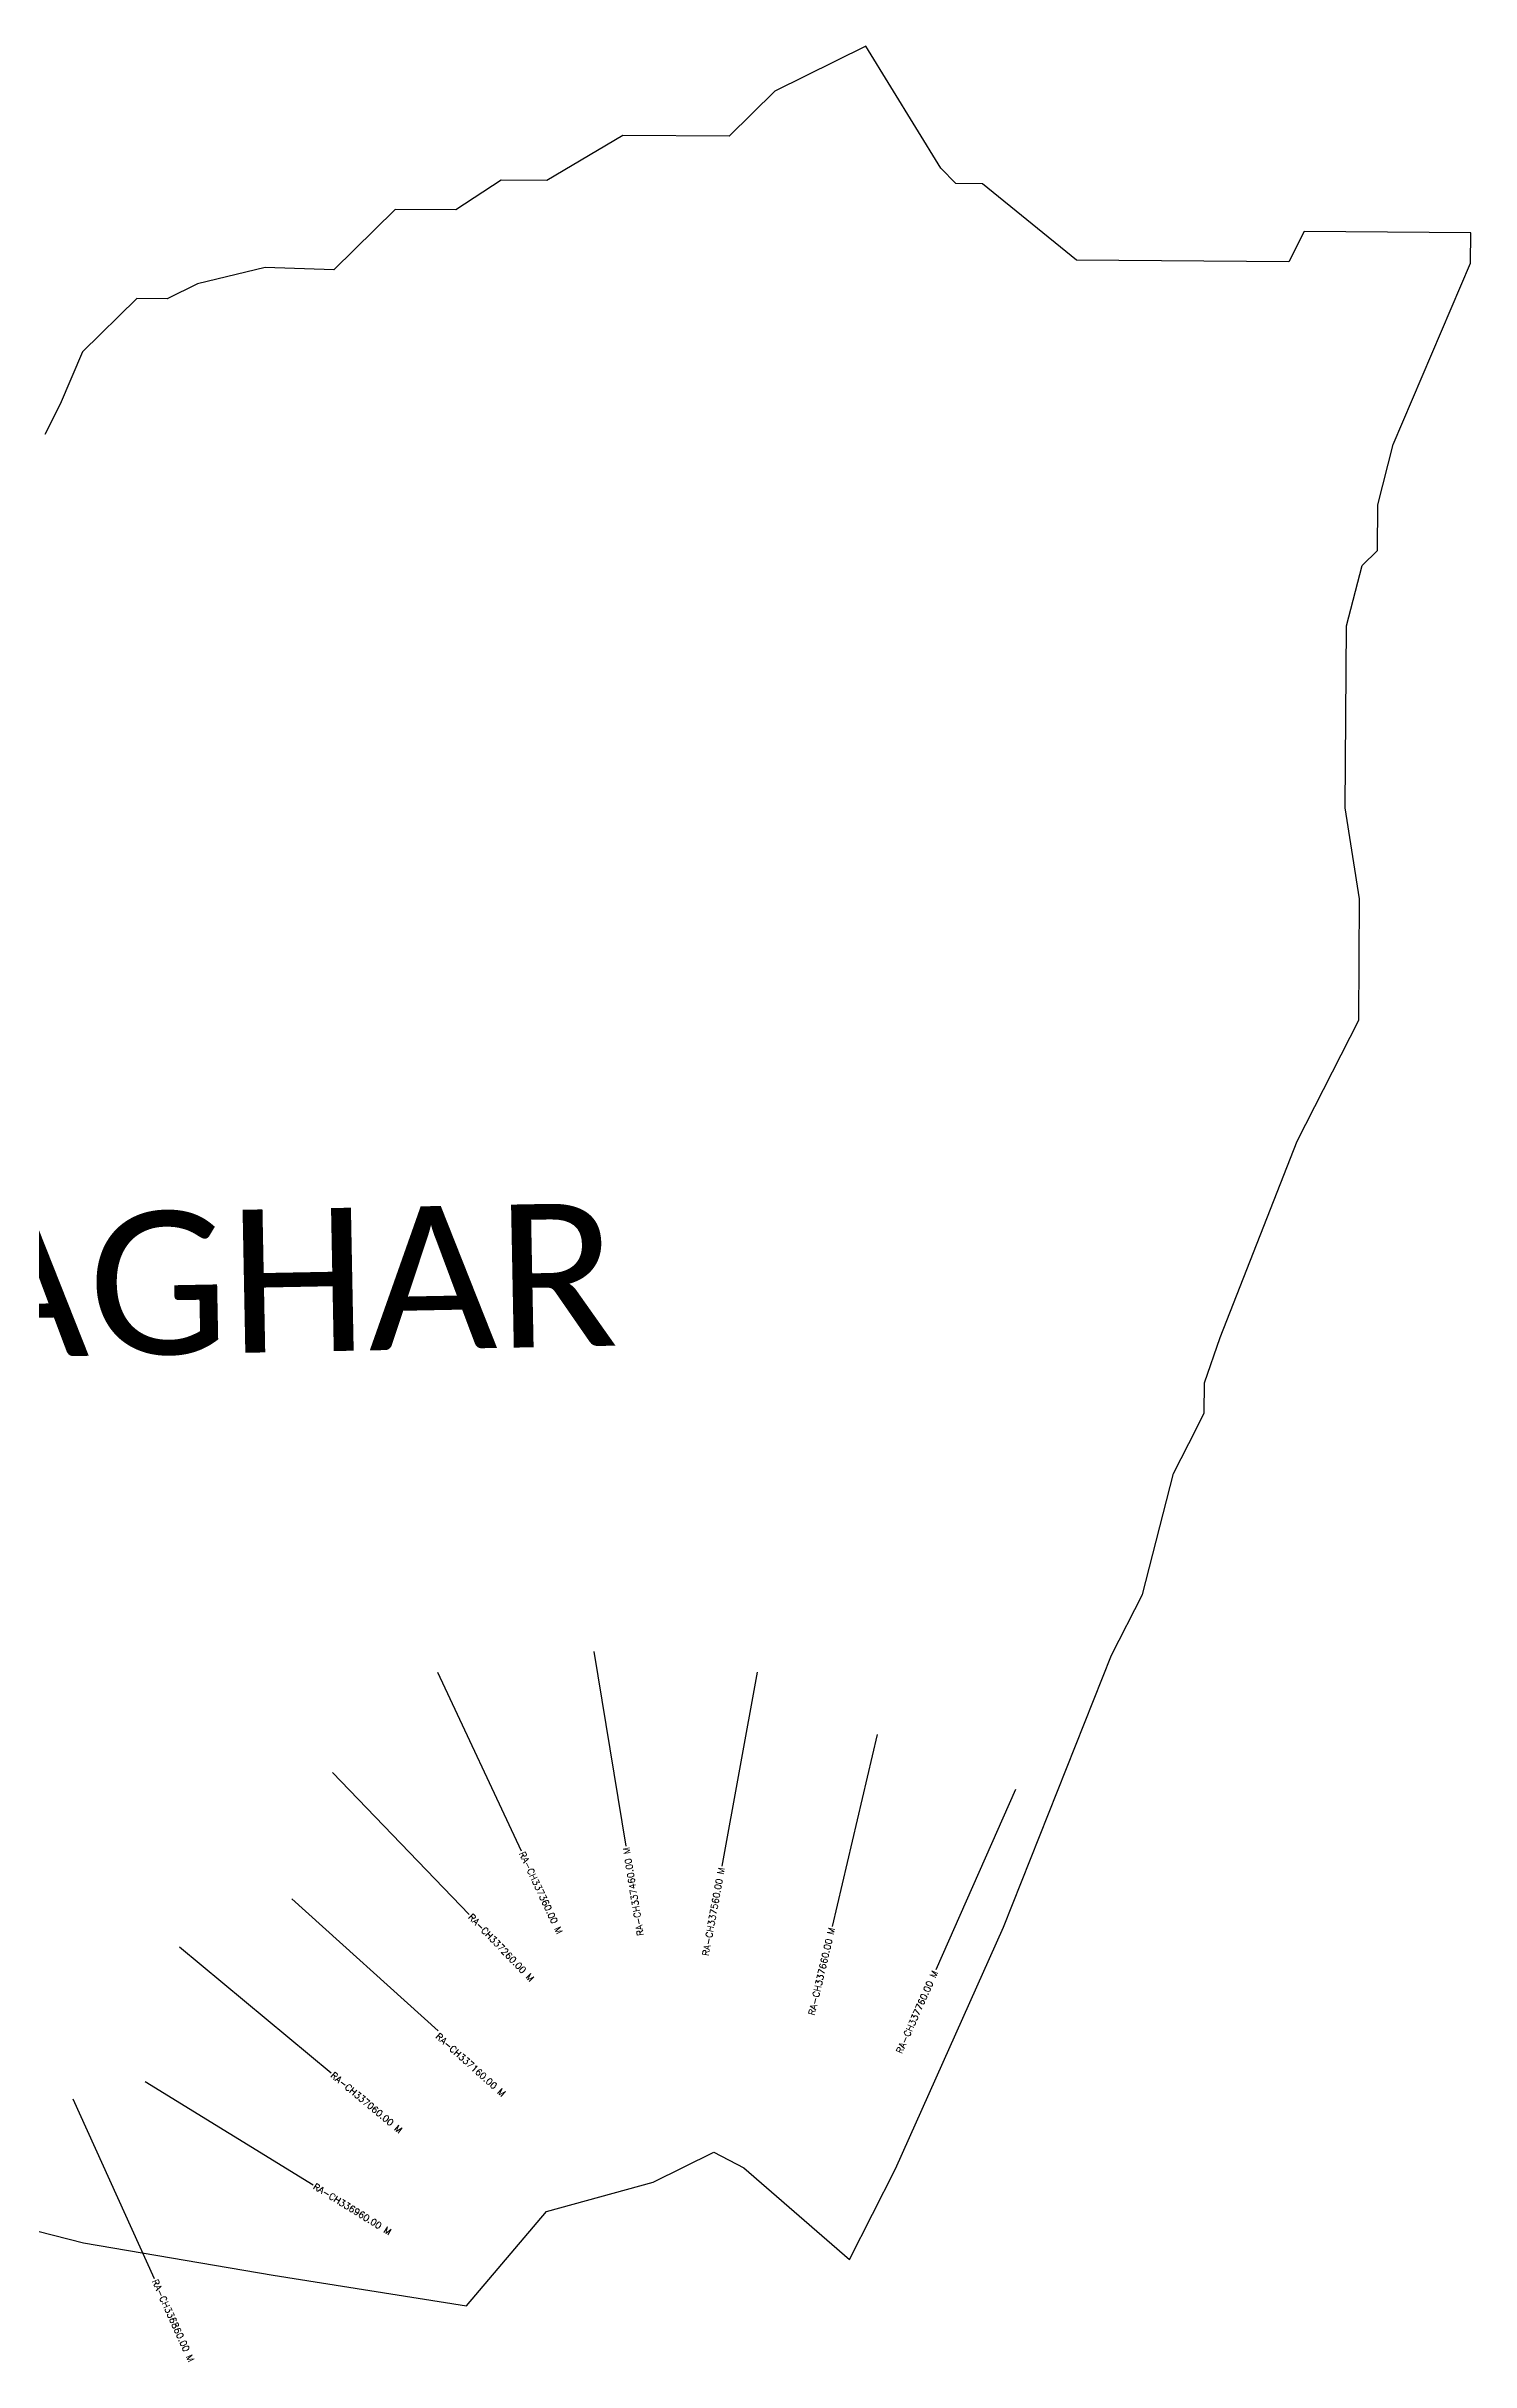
# Model space of a CAD drawing. Header units: metres. Extents: x 290038 to 292111, y 1989965 to 1991760.
# Drawn here: x 291027 to 292111, y 1989999 to 1991760 of the extents above; entities that cross this region are included whole.
import ezdxf
from ezdxf.enums import TextEntityAlignment as Align

# ---------------------------------------------------------------- set-up
doc = ezdxf.new("R2010")
doc.units = ezdxf.units.M
doc.header["$MEASUREMENT"] = 0
for name, color, linetype in [('CS', 134, 'Continuous'), ('CSMark', 6, 'Continuous'), ('VILLAGE BOUNDRY', 10, 'Continuous'), ('VILLAGE NAME', 250, 'Continuous')]:
    doc.layers.add(name, color=color, linetype=linetype)
doc.styles.get("Standard").update_dxf_attribs({"font": 'simplex.shx'})

msp = doc.modelspace()

# ---------------------------------------------------------------- linework, layer by layer
at = {"layer": 'CS'}
for p, q in [((291443.7, 1990539.2), (291467.9, 1990391.2)), ((291324.7, 1990523.4), (291388.3, 1990387.5)), ((291567.7, 1990523.4), (291540.9, 1990375.9)), ((291659.1, 1990476.1), (291624.8, 1990330.1)), ((291244.7, 1990447.2), (291348.8, 1990339.2)), ((291764.3, 1990434.2), (291703.6, 1990297.1)), ((291213.8, 1990351.1), (291325.3, 1990250.8)), ((291128.4, 1990314.6), (291243.7, 1990218.7)), ((291102.2, 1990212.2), (291230, 1990133.6)), ((291047.2, 1990199), (291109.1, 1990062.4))]:
    msp.add_line(p, q, dxfattribs=at)
at = {"layer": 'VILLAGE BOUNDRY'}
msp.add_lwpolyline([(290904.2, 1990128.1), (291055.4, 1990089.5), (291199.7, 1990065), (291346.8, 1990041.6), (291407.7, 1990113.3), (291488.6, 1990135.7), (291534.9, 1990158.4), (291557.8, 1990146.7), (291638, 1990077), (291673.1, 1990145.8), (291755.1, 1990329.6), (291837.4, 1990536.5), (291860.8, 1990582.4), (291884.5, 1990674.5), (291896.2, 1990697.4), (291907.9, 1990720.4), (291908.1, 1990743.4), (291919.9, 1990777.9), (291978.6, 1990927.3), (292025.4, 1991019.2), (292026.1, 1991111.4), (292015.1, 1991180.6), (292016.1, 1991318.9), (292028, 1991364.9), (292039.6, 1991376.4), (292039.9, 1991411), (292051.7, 1991457), (292110.4, 1991594.8), (292110.6, 1991617.9), (291983.8, 1991618.8), (291972.1, 1991595.9), (291810.7, 1991597.1), (291739.1, 1991655.2), (291719, 1991655.4), (291707.5, 1991667), (291650.6, 1991759.7), (291581.2, 1991725.6), (291546.4, 1991691.3), (291465.7, 1991691.9), (291407.8, 1991657.7), (291373.2, 1991658), (291338.5, 1991635.2), (291292.4, 1991635.6), (291245.9, 1991589.8), (291193.6, 1991591.5), (291142.1, 1991579), (291119, 1991567.7), (291095.9, 1991567.8), (291054.6, 1991527.3), (291037.7, 1991487.6), (291026, 1991464.6)], dxfattribs=at)

# ---------------------------------------------------------------- texts
at = {"layer": 'CSMark'}
for s, rotation, p in [('RA-CH337360.00 M', 295.1142, (291388.8, 1990386.6)), ('RA-CH337260.00 M', 313.9405, (291349.5, 1990338.5)), ('RA-CH337160.00 M', 318.144, (291324.5, 1990247.6)), ('RA-CH337060.00 M', 320.2563, (291244.5, 1990218)), ('RA-CH336960.00 M', 328.4252, (291230.8, 1990133.1)), ('RA-CH336860.00 M', 294.3918, (291109.5, 1990061.5))]:
    msp.add_text(s, height=5, rotation=rotation, dxfattribs=at).set_placement(p, align=Align.MIDDLE_LEFT)
for s, rotation, p in [('RA-CH337460.00 M', 99.3109, (291468.1, 1990390.2)), ('RA-CH337560.00 M', 79.6909, (291540.7, 1990374.9)), ('RA-CH337660.00 M', 76.8046, (291624.6, 1990329.1)), ('RA-CH337760.00 M', 66.1045, (291703.2, 1990296.2))]:
    msp.add_text(s, height=5, rotation=rotation, dxfattribs=at).set_placement(p, align=Align.MIDDLE_RIGHT)
at = {"layer": 'VILLAGE NAME', "insert": (290676.7, 1990865.4), "char_height": 108.748, "attachment_point": 1, "rotation": 1.1028}
msp.add_mtext_dynamic_manual_height_columns('{\\fCalibri|b0|i0|c0|p34;DEVAGHAR}', width=1571.314, gutter_width=543.7, heights=[0], dxfattribs=at)

doc.saveas('drawing.dxf')
